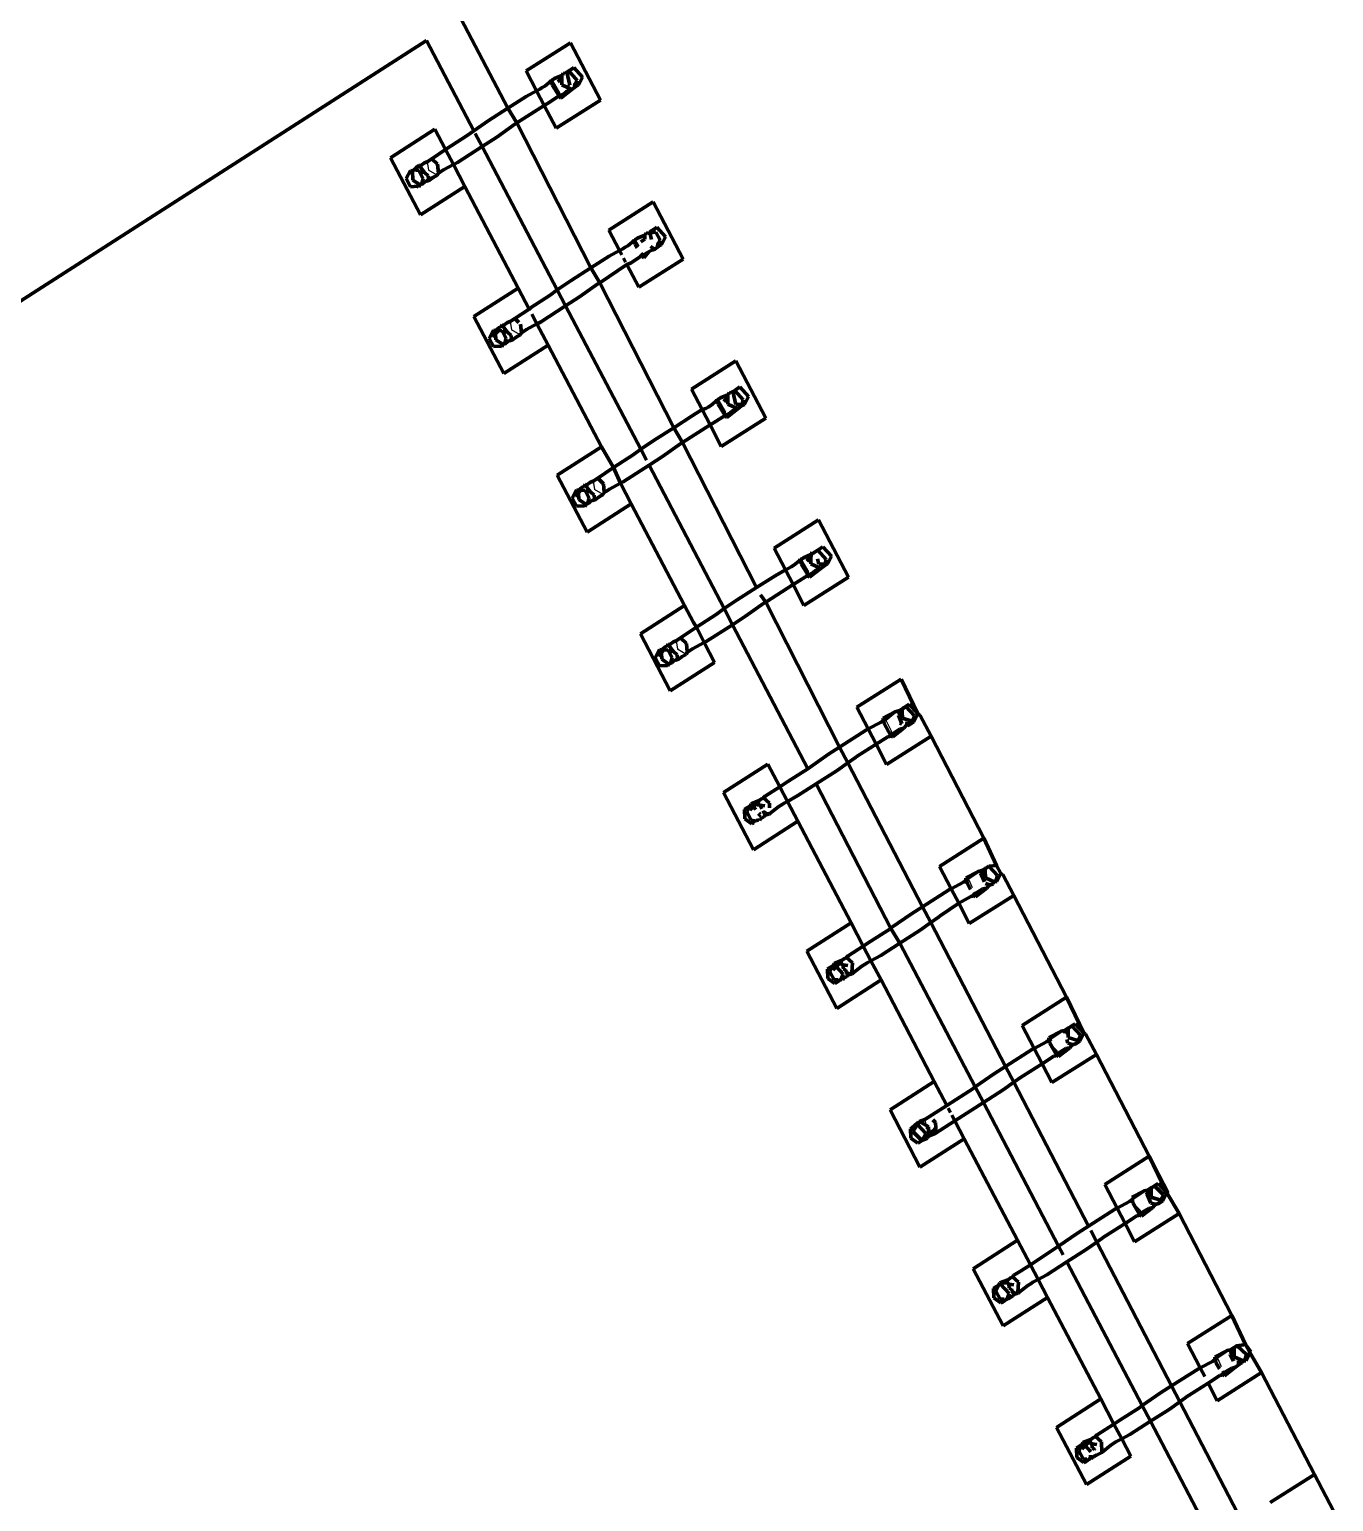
# Model space of a CAD drawing. Header units: millimetres. Extents: x 4307 to 31003, y 2809 to 20009.
# Drawn here: x 15161.86 to 15199.33, y 12567.82 to 12610.12 of the extents above; entities that cross this region are included whole.
import ezdxf

# ---------------------------------------------------------------- set-up
doc = ezdxf.new("R2010")
doc.units = ezdxf.units.MM
doc.layers.add('ProfileEdges', color=7, linetype='Continuous')

msp = doc.modelspace()

# ---------------------------------------------------------------- linework, layer by layer
for p, q in [((15176.885, 12608.662), (15177.092, 12608.302)), ((15177.092, 12608.302), (15177.088, 12608.211)), ((15173.29, 12606.318), (15173.327, 12606.076)), ((15173.58, 12605.932), (15173.327, 12606.076)), ((15179.269, 12604.073), (15179.37, 12603.898)), ((15179.472, 12603.622), (15179.476, 12603.713)), ((15175.674, 12601.729), (15175.712, 12601.487)), ((15175.964, 12601.342), (15175.712, 12601.487)), ((15181.654, 12599.484), (15181.86, 12599.124)), ((15181.857, 12599.032), (15181.86, 12599.124)), ((15178.058, 12597.139), (15178.096, 12596.898)), ((15178.348, 12596.753), (15178.096, 12596.898)), ((15184.038, 12594.894), (15184.244, 12594.535)), ((15184.241, 12594.443), (15184.244, 12594.535)), ((15180.442, 12592.55), (15180.48, 12592.309)), ((15180.732, 12592.164), (15180.48, 12592.309)), ((15186.422, 12590.305), (15186.383, 12590.33)), ((15186.422, 12590.305), (15186.459, 12590.296)), ((15186.459, 12590.296), (15186.629, 12589.946)), ((15186.608, 12589.844), (15186.647, 12589.869)), ((15186.647, 12589.869), (15186.629, 12589.946)), ((15182.827, 12587.961), (15182.831, 12587.935)), ((15182.831, 12587.935), (15182.835, 12587.865)), ((15182.853, 12587.83), (15182.864, 12587.719)), ((15183.117, 12587.575), (15182.979, 12587.654)), ((15188.767, 12585.741), (15188.806, 12585.716)), ((15188.806, 12585.716), (15188.843, 12585.706)), ((15188.843, 12585.706), (15188.953, 12585.462)), ((15188.97, 12585.294), (15189.019, 12585.331)), ((15185.211, 12583.372), (15185.215, 12583.346)), ((15185.215, 12583.346), (15185.219, 12583.276)), ((15185.474, 12583.001), (15185.343, 12583.038)), ((15185.501, 12582.986), (15185.474, 12583.001)), ((15191.152, 12581.151), (15191.191, 12581.127)), ((15191.186, 12580.995), (15191.397, 12580.767)), ((15191.376, 12580.666), (15191.415, 12580.691)), ((15191.415, 12580.691), (15191.397, 12580.767)), ((15187.588, 12578.795), (15187.617, 12578.632)), ((15187.617, 12578.632), (15187.633, 12578.541)), ((15187.694, 12578.506), (15187.633, 12578.541)), ((15187.823, 12578.466), (15187.694, 12578.506)), ((15187.885, 12578.396), (15187.823, 12578.466)), ((15193.571, 12576.405), (15193.782, 12576.178)), ((15193.761, 12576.077), (15193.8, 12576.101)), ((15193.8, 12576.101), (15193.782, 12576.178)), ((15189.98, 12574.193), (15189.988, 12574.097)), ((15190.242, 12573.823), (15190.111, 12573.86)), ((15190.27, 12573.807), (15190.242, 12573.823)), ((15195.959, 12571.948), (15195.92, 12571.973)), ((15195.959, 12571.948), (15195.996, 12571.939)), ((15195.996, 12571.939), (15196.105, 12571.694)), ((15196.172, 12571.564), (15196.123, 12571.526)), ((15192.364, 12569.604), (15192.368, 12569.579)), ((15192.368, 12569.579), (15192.372, 12569.508)), ((15192.516, 12569.297), (15192.473, 12569.314))]:
    msp.add_line(p, q)
at = {"layer": 'ProfileEdges', "lineweight": 211}
for p, q in [((15174.263, 12610.44), (15175.605, 12607.856)), ((15173.268, 12609.804), (15107.874, 12567.849)), ((15174.631, 12607.206), (15173.268, 12609.804)), ((15176.139, 12608.928), (15177.414, 12609.738)), ((15177.414, 12609.738), (15178.268, 12608.094)), ((15176.434, 12608.36), (15176.139, 12608.928)), ((15177.301, 12608.894), (15177.249, 12608.854)), ((15177.362, 12608.928), (15177.301, 12608.894)), ((15177.301, 12608.894), (15177.394, 12608.521)), ((15177.362, 12608.928), (15177.457, 12608.993)), ((15177.604, 12608.654), (15177.362, 12608.928)), ((15177.457, 12608.993), (15177.509, 12609.026)), ((15177.509, 12609.026), (15177.754, 12608.752)), ((15176.676, 12608.496), (15176.595, 12608.45)), ((15176.676, 12608.496), (15176.856, 12608.642)), ((15176.885, 12608.662), (15176.846, 12608.687)), ((15176.856, 12608.642), (15176.846, 12608.687)), ((15176.856, 12608.642), (15176.885, 12608.662)), ((15176.881, 12608.53), (15176.856, 12608.642)), ((15176.881, 12608.53), (15177.088, 12608.211)), ((15176.885, 12608.662), (15176.947, 12608.71)), ((15177.157, 12608.799), (15176.947, 12608.71)), ((15177.047, 12608.612), (15177.159, 12608.724)), ((15177.157, 12608.799), (15177.199, 12608.868)), ((15177.185, 12608.812), (15177.157, 12608.799)), ((15177.157, 12608.799), (15177.159, 12608.724)), ((15177.159, 12608.724), (15177.162, 12608.529)), ((15177.162, 12608.529), (15177.446, 12608.395)), ((15177.199, 12608.868), (15177.185, 12608.812)), ((15177.249, 12608.854), (15177.199, 12608.868)), ((15177.332, 12608.543), (15177.394, 12608.521)), ((15177.544, 12608.532), (15177.484, 12608.541)), ((15177.49, 12608.423), (15177.561, 12608.479)), ((15177.544, 12608.532), (15177.604, 12608.654)), ((15177.636, 12608.519), (15177.544, 12608.532)), ((15177.561, 12608.479), (15177.544, 12608.532)), ((15177.561, 12608.479), (15177.636, 12608.519)), ((15177.636, 12608.519), (15177.754, 12608.752)), ((15176.133, 12608.192), (15175.605, 12607.856)), ((15176.133, 12608.192), (15176.434, 12608.36)), ((15176.434, 12608.36), (15176.532, 12608.404)), ((15176.654, 12607.936), (15176.434, 12608.36)), ((15176.595, 12608.45), (15176.532, 12608.404)), ((15177.088, 12608.211), (15176.746, 12607.994)), ((15176.993, 12607.284), (15178.268, 12608.094)), ((15177.088, 12608.211), (15177.194, 12608.257)), ((15177.088, 12608.211), (15177.09, 12608.168)), ((15177.129, 12608.145), (15177.09, 12608.168)), ((15177.446, 12608.395), (15177.129, 12608.145)), ((15177.282, 12608.33), (15177.194, 12608.257)), ((15177.282, 12608.33), (15177.446, 12608.395)), ((15177.446, 12608.395), (15177.49, 12608.423)), ((15175.605, 12607.856), (15175.041, 12607.497)), ((15175.605, 12607.856), (15175.864, 12607.434)), ((15175.864, 12607.434), (15176.654, 12607.936)), ((15176.654, 12607.936), (15176.746, 12607.994)), ((15176.993, 12607.284), (15176.654, 12607.936)), ((15173.514, 12607.252), (15172.242, 12606.436)), ((15173.514, 12607.252), (15173.819, 12606.669)), ((15174.445, 12607.074), (15174.631, 12607.206)), ((15174.631, 12607.206), (15175.041, 12607.497)), ((15175.813, 12607.401), (15175.288, 12607.024)), ((15175.813, 12607.401), (15175.864, 12607.434)), ((15175.864, 12607.434), (15177.99, 12603.267)), ((15173.982, 12606.778), (15173.819, 12606.669)), ((15174.445, 12607.074), (15173.982, 12606.778)), ((15174.867, 12606.755), (15174.669, 12607.132)), ((15174.867, 12606.755), (15175.288, 12607.024)), ((15173.102, 12604.795), (15172.242, 12606.436)), ((15173.422, 12606.402), (15173.29, 12606.318)), ((15173.819, 12606.669), (15173.422, 12606.402)), ((15173.591, 12606.246), (15173.422, 12606.402)), ((15173.819, 12606.669), (15174.045, 12606.239)), ((15174.159, 12606.303), (15174.867, 12606.755)), ((15177.026, 12602.637), (15174.867, 12606.755)), ((15172.692, 12605.834), (15172.81, 12606.067)), ((15172.81, 12606.067), (15172.873, 12606.062)), ((15172.912, 12606.092), (15172.873, 12606.062)), ((15172.873, 12606.062), (15172.878, 12605.793)), ((15172.912, 12606.092), (15172.974, 12606.148)), ((15172.912, 12606.092), (15173.052, 12606.065)), ((15172.974, 12606.148), (15173, 12606.17)), ((15173.06, 12606.222), (15173, 12606.17)), ((15173, 12606.17), (15173.076, 12606.193)), ((15173.069, 12606.031), (15173.052, 12606.065)), ((15173.06, 12606.222), (15173.113, 12606.216)), ((15173.213, 12606.011), (15173.069, 12606.031)), ((15173.175, 12605.827), (15173.069, 12606.031)), ((15173.076, 12606.193), (15173.213, 12606.011)), ((15173.113, 12606.216), (15173.216, 12606.288)), ((15173.213, 12606.011), (15173.32, 12605.917)), ((15173.216, 12606.288), (15173.29, 12606.318)), ((15173.327, 12605.806), (15173.32, 12605.917)), ((15173.58, 12605.932), (15173.461, 12605.867)), ((15173.58, 12605.932), (15173.613, 12605.996)), ((15173.613, 12605.996), (15173.591, 12606.246)), ((15173.705, 12606.048), (15173.613, 12605.996)), ((15173.705, 12606.048), (15173.762, 12606.09)), ((15174.045, 12606.239), (15173.762, 12606.09)), ((15174.159, 12606.303), (15174.045, 12606.239)), ((15174.045, 12606.239), (15174.374, 12605.611)), ((15172.692, 12605.834), (15172.815, 12605.598)), ((15173.018, 12605.614), (15172.815, 12605.598)), ((15172.878, 12605.793), (15173.086, 12605.653)), ((15173.086, 12605.653), (15173.018, 12605.614)), ((15173.056, 12605.594), (15173.018, 12605.614)), ((15173.086, 12605.653), (15173.056, 12605.594)), ((15173.129, 12605.676), (15173.086, 12605.653)), ((15174.374, 12605.611), (15173.102, 12604.795)), ((15173.175, 12605.827), (15173.129, 12605.676)), ((15173.129, 12605.676), (15173.16, 12605.687)), ((15173.201, 12605.724), (15173.16, 12605.687)), ((15173.201, 12605.724), (15173.271, 12605.763)), ((15173.271, 12605.763), (15173.327, 12605.806)), ((15173.357, 12605.789), (15173.271, 12605.763)), ((15173.327, 12605.806), (15173.461, 12605.867)), ((15173.461, 12605.867), (15173.357, 12605.789)), ((15175.905, 12602.691), (15174.374, 12605.611)), ((15178.514, 12604.357), (15179.789, 12605.167)), ((15179.789, 12605.167), (15180.643, 12603.523)), ((15178.818, 12603.771), (15178.514, 12604.357)), ((15179.542, 12604.21), (15179.584, 12604.279)), ((15179.57, 12604.223), (15179.584, 12604.279)), ((15179.633, 12604.265), (15179.584, 12604.279)), ((15179.693, 12604.274), (15179.633, 12604.265)), ((15179.842, 12604.404), (15179.685, 12604.305)), ((15179.693, 12604.274), (15179.685, 12604.305)), ((15179.693, 12604.274), (15179.842, 12604.404)), ((15179.865, 12604.3), (15179.693, 12604.274)), ((15179.74, 12604.085), (15179.693, 12604.274)), ((15179.842, 12604.404), (15179.894, 12604.437)), ((15179.988, 12604.064), (15179.865, 12604.3)), ((15179.894, 12604.437), (15180.138, 12604.163)), ((15178.818, 12603.771), (15178.916, 12603.815)), ((15178.979, 12603.861), (15178.916, 12603.815)), ((15179.06, 12603.906), (15178.979, 12603.861)), ((15179.24, 12604.053), (15179.06, 12603.906)), ((15179.23, 12604.097), (15179.269, 12604.073)), ((15179.24, 12604.053), (15179.23, 12604.097)), ((15179.265, 12603.941), (15179.24, 12604.053)), ((15179.265, 12603.941), (15179.321, 12603.843)), ((15179.332, 12604.12), (15179.269, 12604.073)), ((15179.542, 12604.21), (15179.332, 12604.12)), ((15179.544, 12604.096), (15179.431, 12604.022)), ((15179.544, 12604.096), (15179.542, 12604.21)), ((15179.707, 12603.888), (15179.831, 12603.806)), ((15179.831, 12603.806), (15179.745, 12603.782)), ((15179.846, 12603.856), (15179.831, 12603.806)), ((15179.831, 12603.806), (15179.874, 12603.834)), ((15179.869, 12603.952), (15179.928, 12603.943)), ((15179.945, 12603.89), (15179.874, 12603.834)), ((15179.988, 12604.064), (15179.928, 12603.943)), ((15179.928, 12603.943), (15180.02, 12603.93)), ((15179.928, 12603.943), (15179.945, 12603.89)), ((15179.945, 12603.89), (15180.02, 12603.93)), ((15180.138, 12604.163), (15180.02, 12603.93)), ((15178.517, 12603.603), (15177.99, 12603.267)), ((15178.517, 12603.603), (15178.818, 12603.771)), ((15178.884, 12603.644), (15178.818, 12603.771)), ((15178.991, 12603.438), (15178.931, 12603.553)), ((15179.13, 12603.405), (15179.026, 12603.37)), ((15179.472, 12603.622), (15179.13, 12603.405)), ((15179.368, 12602.712), (15180.643, 12603.523)), ((15179.42, 12603.672), (15179.472, 12603.622)), ((15179.472, 12603.622), (15179.667, 12603.741)), ((15179.472, 12603.622), (15179.474, 12603.579)), ((15179.474, 12603.579), (15179.513, 12603.556)), ((15179.667, 12603.741), (15179.513, 12603.556)), ((15179.745, 12603.782), (15179.667, 12603.741)), ((15177.99, 12603.267), (15177.426, 12602.908)), ((15177.99, 12603.267), (15178.248, 12602.845)), ((15179.026, 12603.37), (15178.248, 12602.845)), ((15179.368, 12602.712), (15179.026, 12603.37)), ((15175.905, 12602.691), (15174.633, 12601.875)), ((15175.905, 12602.691), (15176.226, 12602.079)), ((15177.026, 12602.637), (15176.829, 12602.485)), ((15177.426, 12602.908), (15177.026, 12602.637)), ((15177.267, 12602.177), (15177.026, 12602.637)), ((15177.672, 12602.435), (15178.197, 12602.811)), ((15178.248, 12602.845), (15178.197, 12602.811)), ((15178.248, 12602.845), (15180.374, 12598.678)), ((15176.259, 12602.121), (15176.226, 12602.079)), ((15176.829, 12602.485), (15176.259, 12602.121)), ((15177.267, 12602.177), (15176.543, 12601.714)), ((15177.672, 12602.435), (15177.267, 12602.177)), ((15179.427, 12598.059), (15177.267, 12602.177)), ((15175.493, 12600.234), (15174.633, 12601.875)), ((15175.497, 12601.627), (15175.601, 12601.699)), ((15175.674, 12601.729), (15175.601, 12601.699)), ((15175.674, 12601.729), (15175.806, 12601.813)), ((15176.226, 12602.079), (15175.806, 12601.813)), ((15175.926, 12601.702), (15175.806, 12601.813)), ((15176.3, 12601.938), (15176.446, 12601.659)), ((15176.446, 12601.659), (15176.543, 12601.714)), ((15175.076, 12601.245), (15175.194, 12601.478)), ((15175.259, 12601.389), (15175.161, 12601.301)), ((15175.194, 12601.478), (15175.257, 12601.472)), ((15175.297, 12601.502), (15175.257, 12601.472)), ((15175.257, 12601.472), (15175.309, 12601.462)), ((15175.257, 12601.472), (15175.259, 12601.389)), ((15175.335, 12601.458), (15175.259, 12601.389)), ((15175.259, 12601.389), (15175.263, 12601.203)), ((15175.297, 12601.502), (15175.358, 12601.559)), ((15175.309, 12601.462), (15175.297, 12601.502)), ((15175.309, 12601.462), (15175.335, 12601.458)), ((15175.335, 12601.458), (15175.358, 12601.559)), ((15175.335, 12601.458), (15175.436, 12601.475)), ((15175.358, 12601.559), (15175.421, 12601.584)), ((15175.421, 12601.584), (15175.444, 12601.633)), ((15175.46, 12601.603), (15175.421, 12601.584)), ((15175.454, 12601.442), (15175.436, 12601.475)), ((15175.444, 12601.633), (15175.497, 12601.627)), ((15175.597, 12601.421), (15175.454, 12601.442)), ((15175.56, 12601.238), (15175.454, 12601.442)), ((15175.597, 12601.421), (15175.46, 12601.603)), ((15175.704, 12601.328), (15175.597, 12601.421)), ((15175.711, 12601.217), (15175.704, 12601.328)), ((15175.845, 12601.277), (15175.741, 12601.2)), ((15175.964, 12601.342), (15175.845, 12601.277)), ((15175.964, 12601.342), (15175.997, 12601.407)), ((15175.997, 12601.407), (15175.975, 12601.656)), ((15176.09, 12601.459), (15175.997, 12601.407)), ((15176.146, 12601.501), (15176.09, 12601.459)), ((15176.146, 12601.501), (15176.446, 12601.659)), ((15176.446, 12601.659), (15176.765, 12601.05)), ((15175.076, 12601.245), (15175.199, 12601.009)), ((15175.402, 12601.025), (15175.199, 12601.009)), ((15175.263, 12601.203), (15175.47, 12601.064)), ((15175.47, 12601.064), (15175.402, 12601.025)), ((15175.44, 12601.005), (15175.402, 12601.025)), ((15175.47, 12601.064), (15175.44, 12601.005)), ((15175.513, 12601.087), (15175.47, 12601.064)), ((15176.765, 12601.05), (15175.493, 12600.234)), ((15175.56, 12601.238), (15175.513, 12601.087)), ((15175.513, 12601.087), (15175.543, 12601.097)), ((15175.585, 12601.135), (15175.543, 12601.097)), ((15175.585, 12601.135), (15175.655, 12601.173)), ((15175.603, 12601.152), (15175.585, 12601.135)), ((15175.655, 12601.173), (15175.711, 12601.217)), ((15175.655, 12601.173), (15175.741, 12601.2)), ((15178.297, 12598.13), (15176.765, 12601.05)), ((15182.164, 12600.596), (15180.889, 12599.785)), ((15182.164, 12600.596), (15183.018, 12598.951)), ((15181.191, 12599.204), (15180.889, 12599.785)), ((15181.716, 12599.531), (15181.926, 12599.621)), ((15181.926, 12599.621), (15181.968, 12599.69)), ((15181.926, 12599.621), (15181.927, 12599.546)), ((15181.968, 12599.69), (15181.954, 12599.633)), ((15182.018, 12599.676), (15181.968, 12599.69)), ((15182.07, 12599.715), (15182.018, 12599.676)), ((15182.031, 12599.648), (15182.07, 12599.715)), ((15182.13, 12599.75), (15182.07, 12599.715)), ((15182.07, 12599.715), (15182.162, 12599.343)), ((15182.278, 12599.848), (15182.13, 12599.75)), ((15182.372, 12599.475), (15182.13, 12599.75)), ((15182.522, 12599.574), (15182.278, 12599.848)), ((15182.404, 12599.341), (15182.522, 12599.574)), ((15180.901, 12599.014), (15181.191, 12599.204)), ((15181.191, 12599.204), (15181.301, 12599.226)), ((15181.423, 12598.757), (15181.191, 12599.204)), ((15181.364, 12599.272), (15181.301, 12599.226)), ((15181.444, 12599.317), (15181.364, 12599.272)), ((15181.444, 12599.317), (15181.624, 12599.464)), ((15181.654, 12599.484), (15181.614, 12599.508)), ((15181.624, 12599.464), (15181.614, 12599.508)), ((15181.624, 12599.464), (15181.654, 12599.484)), ((15181.649, 12599.351), (15181.624, 12599.464)), ((15181.857, 12599.032), (15181.649, 12599.351)), ((15181.654, 12599.484), (15181.716, 12599.531)), ((15181.815, 12599.433), (15181.927, 12599.546)), ((15181.897, 12598.967), (15182.215, 12599.217)), ((15181.927, 12599.546), (15181.931, 12599.35)), ((15182.215, 12599.217), (15181.931, 12599.35)), ((15182.051, 12599.151), (15181.963, 12599.078)), ((15182.051, 12599.151), (15182.215, 12599.217)), ((15182.306, 12599.342), (15182.162, 12599.343)), ((15182.215, 12599.217), (15182.258, 12599.244)), ((15182.258, 12599.244), (15182.335, 12599.312)), ((15182.335, 12599.312), (15182.306, 12599.342)), ((15182.335, 12599.312), (15182.372, 12599.475)), ((15182.335, 12599.312), (15182.404, 12599.341)), ((15180.901, 12599.014), (15180.374, 12598.678)), ((15180.632, 12598.256), (15181.423, 12598.757)), ((15181.423, 12598.757), (15181.514, 12598.816)), ((15181.743, 12598.141), (15181.423, 12598.757)), ((15181.857, 12599.032), (15181.514, 12598.816)), ((15183.018, 12598.951), (15181.743, 12598.141)), ((15181.857, 12599.032), (15181.963, 12599.078)), ((15181.858, 12598.99), (15181.857, 12599.032)), ((15181.858, 12598.99), (15181.897, 12598.967)), ((15179.81, 12598.319), (15179.427, 12598.059)), ((15180.374, 12598.678), (15179.81, 12598.319)), ((15180.374, 12598.678), (15180.632, 12598.256)), ((15177.025, 12597.314), (15178.297, 12598.13)), ((15178.297, 12598.13), (15178.643, 12597.532)), ((15179.213, 12597.896), (15178.643, 12597.532)), ((15179.427, 12598.059), (15179.213, 12597.896)), ((15179.593, 12597.741), (15179.427, 12598.059)), ((15180.056, 12597.846), (15180.582, 12598.222)), ((15180.582, 12598.222), (15180.632, 12598.256)), ((15180.632, 12598.256), (15182.758, 12594.089)), ((15178.619, 12597.515), (15178.19, 12597.224)), ((15178.643, 12597.532), (15178.619, 12597.515)), ((15178.643, 12597.532), (15178.847, 12597.08)), ((15178.927, 12597.124), (15179.668, 12597.598)), ((15179.668, 12597.598), (15180.056, 12597.846)), ((15181.822, 12593.477), (15179.668, 12597.598)), ((15177.885, 12595.673), (15177.025, 12597.314)), ((15177.805, 12596.994), (15177.829, 12597.043)), ((15177.829, 12597.043), (15177.881, 12597.038)), ((15177.844, 12597.014), (15177.881, 12597.038)), ((15177.881, 12597.038), (15177.985, 12597.109)), ((15178.058, 12597.139), (15177.985, 12597.109)), ((15178.19, 12597.224), (15178.058, 12597.139)), ((15178.359, 12597.067), (15178.19, 12597.224)), ((15178.381, 12596.818), (15178.359, 12597.067)), ((15178.53, 12596.912), (15178.847, 12597.08)), ((15178.847, 12597.08), (15178.927, 12597.124)), ((15179.157, 12596.489), (15178.847, 12597.08)), ((15177.46, 12596.656), (15177.578, 12596.889)), ((15177.46, 12596.656), (15177.583, 12596.42)), ((15177.643, 12596.8), (15177.545, 12596.712)), ((15177.578, 12596.889), (15177.641, 12596.883)), ((15177.681, 12596.913), (15177.641, 12596.883)), ((15177.641, 12596.883), (15177.693, 12596.873)), ((15177.641, 12596.883), (15177.643, 12596.8)), ((15177.693, 12596.873), (15177.643, 12596.8)), ((15177.643, 12596.8), (15177.647, 12596.614)), ((15177.647, 12596.614), (15177.855, 12596.475)), ((15177.681, 12596.913), (15177.742, 12596.969)), ((15177.693, 12596.873), (15177.681, 12596.913)), ((15177.693, 12596.873), (15177.82, 12596.886)), ((15177.742, 12596.969), (15177.805, 12596.994)), ((15177.844, 12597.014), (15177.805, 12596.994)), ((15177.838, 12596.852), (15177.82, 12596.886)), ((15177.981, 12596.832), (15177.838, 12596.852)), ((15177.944, 12596.649), (15177.838, 12596.852)), ((15177.844, 12597.014), (15177.981, 12596.832)), ((15177.944, 12596.649), (15177.898, 12596.498)), ((15177.981, 12596.832), (15178.088, 12596.738)), ((15178.039, 12596.584), (15178.095, 12596.628)), ((15178.039, 12596.584), (15178.125, 12596.611)), ((15178.095, 12596.628), (15178.088, 12596.738)), ((15178.229, 12596.688), (15178.125, 12596.611)), ((15178.348, 12596.753), (15178.229, 12596.688)), ((15178.348, 12596.753), (15178.381, 12596.818)), ((15178.474, 12596.87), (15178.381, 12596.818)), ((15178.53, 12596.912), (15178.474, 12596.87)), ((15177.787, 12596.436), (15177.583, 12596.42)), ((15177.855, 12596.475), (15177.787, 12596.436)), ((15177.825, 12596.416), (15177.787, 12596.436)), ((15177.855, 12596.475), (15177.825, 12596.416)), ((15177.898, 12596.498), (15177.855, 12596.475)), ((15177.885, 12595.673), (15179.157, 12596.489)), ((15177.898, 12596.498), (15177.928, 12596.509)), ((15177.969, 12596.546), (15177.928, 12596.509)), ((15177.969, 12596.546), (15178.039, 12596.584)), ((15179.157, 12596.489), (15180.688, 12593.569)), ((15183.264, 12595.214), (15184.539, 12596.025)), ((15184.539, 12596.025), (15185.393, 12594.38)), ((15183.587, 12594.593), (15183.264, 12595.214)), ((15183.999, 12594.919), (15184.038, 12594.894)), ((15184.008, 12594.875), (15183.999, 12594.919)), ((15184.1, 12594.942), (15184.038, 12594.894)), ((15184.31, 12595.032), (15184.1, 12594.942)), ((15184.2, 12594.844), (15184.312, 12594.957)), ((15184.352, 12595.1), (15184.31, 12595.032)), ((15184.31, 12595.032), (15184.312, 12594.957)), ((15184.312, 12594.957), (15184.338, 12595.044)), ((15184.312, 12594.957), (15184.315, 12594.761)), ((15184.338, 12595.044), (15184.352, 12595.1)), ((15184.386, 12595.076), (15184.338, 12595.044)), ((15184.386, 12595.076), (15184.352, 12595.1)), ((15184.515, 12595.161), (15184.386, 12595.076)), ((15184.662, 12595.258), (15184.515, 12595.161)), ((15184.757, 12594.886), (15184.515, 12595.161)), ((15184.906, 12594.985), (15184.662, 12595.258)), ((15184.789, 12594.751), (15184.906, 12594.985)), ((15183.286, 12594.425), (15183.587, 12594.593)), ((15183.587, 12594.593), (15183.685, 12594.637)), ((15183.807, 12594.168), (15183.587, 12594.593)), ((15183.748, 12594.683), (15183.685, 12594.637)), ((15183.829, 12594.728), (15183.748, 12594.683)), ((15183.829, 12594.728), (15184.008, 12594.875)), ((15184.038, 12594.894), (15184.033, 12594.762)), ((15184.241, 12594.443), (15184.033, 12594.762)), ((15184.281, 12594.378), (15184.599, 12594.628)), ((15184.315, 12594.761), (15184.599, 12594.628)), ((15184.435, 12594.562), (15184.347, 12594.489)), ((15184.435, 12594.562), (15184.599, 12594.628)), ((15184.508, 12594.906), (15184.546, 12594.754)), ((15184.691, 12594.752), (15184.546, 12594.754)), ((15184.599, 12594.628), (15184.643, 12594.655)), ((15184.643, 12594.655), (15184.719, 12594.722)), ((15184.719, 12594.722), (15184.691, 12594.752)), ((15184.719, 12594.722), (15184.757, 12594.886)), ((15184.719, 12594.722), (15184.789, 12594.751)), ((15182.758, 12594.089), (15182.194, 12593.729)), ((15183.286, 12594.425), (15182.758, 12594.089)), ((15183.017, 12593.667), (15183.807, 12594.168)), ((15183.807, 12594.168), (15183.899, 12594.226)), ((15184.118, 12593.57), (15183.807, 12594.168)), ((15184.241, 12594.443), (15183.899, 12594.226)), ((15185.393, 12594.38), (15184.118, 12593.57)), ((15184.241, 12594.443), (15184.347, 12594.489)), ((15184.242, 12594.401), (15184.241, 12594.443)), ((15184.281, 12594.378), (15184.242, 12594.401)), ((15182.194, 12593.729), (15181.822, 12593.477)), ((15182.87, 12593.874), (15183.017, 12593.667)), ((15182.966, 12593.633), (15183.017, 12593.667)), ((15183.017, 12593.667), (15185.142, 12589.5)), ((15179.416, 12592.753), (15180.688, 12593.569)), ((15180.688, 12593.569), (15180.943, 12593.082)), ((15181.598, 12593.307), (15181.028, 12592.942)), ((15181.822, 12593.477), (15181.598, 12593.307)), ((15182.063, 12593.015), (15181.822, 12593.477)), ((15182.063, 12593.015), (15182.441, 12593.257)), ((15182.441, 12593.257), (15182.966, 12593.633)), ((15181.028, 12592.942), (15180.574, 12592.634)), ((15181.028, 12592.942), (15180.943, 12593.082)), ((15181.028, 12592.942), (15181.248, 12592.5)), ((15181.311, 12592.535), (15182.063, 12593.015)), ((15184.228, 12588.874), (15182.063, 12593.015)), ((15180.276, 12591.112), (15179.416, 12592.753)), ((15180.065, 12592.324), (15180.126, 12592.38)), ((15180.126, 12592.38), (15180.19, 12592.405)), ((15180.19, 12592.405), (15180.213, 12592.454)), ((15180.229, 12592.425), (15180.19, 12592.405)), ((15180.266, 12592.449), (15180.213, 12592.454)), ((15180.229, 12592.425), (15180.266, 12592.449)), ((15180.366, 12592.243), (15180.229, 12592.425)), ((15180.266, 12592.449), (15180.369, 12592.52)), ((15180.442, 12592.55), (15180.369, 12592.52)), ((15180.574, 12592.634), (15180.442, 12592.55)), ((15180.744, 12592.478), (15180.574, 12592.634)), ((15180.766, 12592.229), (15180.744, 12592.478)), ((15180.915, 12592.323), (15181.248, 12592.5)), ((15181.248, 12592.5), (15181.311, 12592.535)), ((15181.248, 12592.5), (15181.548, 12591.928)), ((15179.845, 12592.066), (15179.962, 12592.3)), ((15179.845, 12592.066), (15179.968, 12591.83)), ((15180.027, 12592.211), (15179.93, 12592.123)), ((15179.962, 12592.3), (15180.026, 12592.294)), ((15180.065, 12592.324), (15180.026, 12592.294)), ((15180.026, 12592.294), (15180.078, 12592.283)), ((15180.026, 12592.294), (15180.027, 12592.211)), ((15180.078, 12592.283), (15180.027, 12592.211)), ((15180.027, 12592.211), (15180.031, 12592.025)), ((15180.031, 12592.025), (15180.239, 12591.886)), ((15180.078, 12592.283), (15180.065, 12592.324)), ((15180.078, 12592.283), (15180.205, 12592.297)), ((15180.222, 12592.263), (15180.205, 12592.297)), ((15180.366, 12592.243), (15180.222, 12592.263)), ((15180.328, 12592.06), (15180.222, 12592.263)), ((15180.328, 12592.06), (15180.282, 12591.909)), ((15180.353, 12591.956), (15180.311, 12591.919)), ((15180.353, 12591.956), (15180.424, 12591.995)), ((15180.372, 12591.974), (15180.353, 12591.956)), ((15180.473, 12592.149), (15180.366, 12592.243)), ((15180.48, 12592.039), (15180.424, 12591.995)), ((15180.424, 12591.995), (15180.509, 12592.021)), ((15180.473, 12592.149), (15180.48, 12592.039)), ((15180.614, 12592.099), (15180.509, 12592.021)), ((15180.732, 12592.164), (15180.614, 12592.099)), ((15180.732, 12592.164), (15180.766, 12592.229)), ((15180.858, 12592.281), (15180.766, 12592.229)), ((15180.915, 12592.323), (15180.858, 12592.281)), ((15180.171, 12591.847), (15179.968, 12591.83)), ((15180.239, 12591.886), (15180.171, 12591.847)), ((15180.209, 12591.827), (15180.171, 12591.847)), ((15180.239, 12591.886), (15180.209, 12591.827)), ((15180.239, 12591.886), (15180.282, 12591.909)), ((15180.276, 12591.112), (15181.548, 12591.928)), ((15180.311, 12591.919), (15180.282, 12591.909)), ((15185.639, 12590.643), (15186.914, 12591.453)), ((15186.914, 12591.453), (15187.386, 12590.454)), ((15187.144, 12590.729), (15187.046, 12590.669)), ((15187.386, 12590.454), (15187.144, 12590.729)), ((15185.963, 12590.019), (15185.639, 12590.643)), ((15186.398, 12590.262), (15186.315, 12590.204)), ((15186.73, 12590.51), (15186.383, 12590.33)), ((15186.383, 12590.33), (15186.398, 12590.262)), ((15186.459, 12590.296), (15186.398, 12590.262)), ((15186.398, 12590.262), (15186.418, 12590.173)), ((15186.459, 12590.296), (15186.73, 12590.51)), ((15186.838, 12590.537), (15186.73, 12590.51)), ((15186.83, 12590.412), (15186.861, 12590.444)), ((15186.931, 12590.164), (15186.83, 12590.412)), ((15186.838, 12590.537), (15186.94, 12590.599)), ((15186.861, 12590.444), (15186.838, 12590.537)), ((15186.861, 12590.444), (15186.942, 12590.524)), ((15186.94, 12590.599), (15186.995, 12590.637)), ((15186.94, 12590.599), (15186.942, 12590.524)), ((15186.942, 12590.524), (15186.945, 12590.329)), ((15187.213, 12590.242), (15186.945, 12590.329)), ((15186.995, 12590.637), (15186.968, 12590.612)), ((15186.995, 12590.637), (15187.046, 12590.669)), ((15187.291, 12590.395), (15187.046, 12590.669)), ((15187.291, 12590.395), (15187.213, 12590.242)), ((15187.273, 12590.223), (15187.386, 12590.454)), ((15187.459, 12590.404), (15187.386, 12590.454)), ((15187.459, 12590.404), (15187.768, 12589.809)), ((15185.915, 12589.992), (15185.142, 12589.5)), ((15185.915, 12589.992), (15185.963, 12590.019)), ((15185.963, 12590.019), (15186.315, 12590.204)), ((15186.191, 12589.579), (15185.963, 12590.019)), ((15186.418, 12590.173), (15186.608, 12589.844)), ((15186.608, 12589.844), (15186.627, 12589.811)), ((15186.647, 12589.869), (15186.627, 12589.811)), ((15186.871, 12590.011), (15186.647, 12589.869)), ((15186.983, 12590.039), (15186.666, 12589.789)), ((15186.931, 12590.164), (15186.869, 12590.186)), ((15186.871, 12590.011), (15186.983, 12590.039)), ((15187.065, 12590.13), (15186.983, 12590.039)), ((15187.022, 12590.184), (15187.173, 12590.162)), ((15187.065, 12590.13), (15187.173, 12590.162)), ((15187.093, 12590.112), (15187.173, 12590.162)), ((15187.213, 12590.242), (15187.173, 12590.162)), ((15187.173, 12590.162), (15187.273, 12590.223)), ((15187.273, 12590.223), (15187.213, 12590.242)), ((15185.142, 12589.5), (15184.824, 12589.297)), ((15185.142, 12589.5), (15185.379, 12589.044)), ((15185.647, 12589.234), (15186.191, 12589.579)), ((15186.191, 12589.579), (15186.529, 12589.794)), ((15186.493, 12588.998), (15186.191, 12589.579)), ((15187.768, 12589.809), (15186.493, 12588.998)), ((15186.627, 12589.811), (15186.529, 12589.794)), ((15186.627, 12589.811), (15186.666, 12589.789)), ((15187.768, 12589.809), (15189.289, 12586.882)), ((15181.807, 12588.192), (15183.079, 12589.008)), ((15183.079, 12589.008), (15183.422, 12588.353)), ((15184.824, 12589.297), (15184.228, 12588.874)), ((15185.071, 12588.824), (15185.379, 12589.044)), ((15185.379, 12589.044), (15185.596, 12589.201)), ((15185.379, 12589.044), (15187.527, 12584.911)), ((15185.596, 12589.201), (15185.647, 12589.234)), ((15184.228, 12588.874), (15183.658, 12588.51)), ((15184.47, 12588.44), (15185.071, 12588.824)), ((15182.667, 12586.551), (15181.807, 12588.192)), ((15183.422, 12588.353), (15182.999, 12588.088)), ((15183.658, 12588.51), (15183.422, 12588.353)), ((15183.422, 12588.353), (15183.642, 12587.935)), ((15183.941, 12588.103), (15184.47, 12588.44)), ((15186.612, 12584.285), (15184.47, 12588.44)), ((15182.45, 12587.735), (15182.41, 12587.705)), ((15182.45, 12587.735), (15182.565, 12587.805)), ((15182.474, 12587.634), (15182.565, 12587.805)), ((15182.656, 12587.788), (15182.56, 12587.69)), ((15182.565, 12587.805), (15182.597, 12587.865)), ((15182.565, 12587.805), (15182.613, 12587.836)), ((15182.597, 12587.865), (15182.827, 12587.961)), ((15182.597, 12587.865), (15182.716, 12587.849)), ((15182.656, 12587.788), (15182.613, 12587.836)), ((15182.716, 12587.849), (15182.656, 12587.788)), ((15182.73, 12587.703), (15182.656, 12587.788)), ((15182.716, 12587.849), (15182.827, 12587.961)), ((15182.716, 12587.849), (15182.853, 12587.83)), ((15182.827, 12587.961), (15182.896, 12588.016)), ((15182.853, 12587.83), (15182.835, 12587.865)), ((15182.996, 12587.811), (15182.853, 12587.83)), ((15182.909, 12587.722), (15182.853, 12587.83)), ((15182.896, 12588.016), (15182.959, 12588.045)), ((15182.959, 12588.045), (15182.999, 12588.088)), ((15183.128, 12587.889), (15182.959, 12588.045)), ((15183.123, 12587.755), (15183.128, 12587.889)), ((15183.396, 12587.796), (15183.139, 12587.589)), ((15183.488, 12587.848), (15183.396, 12587.796)), ((15183.545, 12587.89), (15183.488, 12587.848)), ((15183.545, 12587.89), (15183.642, 12587.935)), ((15183.642, 12587.935), (15183.941, 12588.103)), ((15183.642, 12587.935), (15183.939, 12587.367)), ((15182.41, 12587.705), (15182.415, 12587.436)), ((15182.415, 12587.436), (15182.623, 12587.296)), ((15182.474, 12587.634), (15182.597, 12587.398)), ((15182.694, 12587.376), (15182.597, 12587.398)), ((15182.666, 12587.32), (15182.623, 12587.296)), ((15182.666, 12587.32), (15182.694, 12587.376)), ((15182.667, 12586.551), (15183.939, 12587.367)), ((15182.738, 12587.367), (15182.694, 12587.376)), ((15182.738, 12587.367), (15182.801, 12587.414)), ((15182.839, 12587.394), (15182.801, 12587.414)), ((15182.812, 12587.51), (15182.857, 12587.56)), ((15182.857, 12587.56), (15182.823, 12587.599)), ((15182.859, 12587.434), (15182.839, 12587.394)), ((15182.859, 12587.434), (15182.959, 12587.488)), ((15182.958, 12587.627), (15182.935, 12587.671)), ((15182.958, 12587.627), (15183.002, 12587.541)), ((15183.002, 12587.541), (15182.959, 12587.488)), ((15183.002, 12587.541), (15183.105, 12587.603)), ((15183.002, 12587.541), (15183.117, 12587.575)), ((15183.139, 12587.589), (15183.117, 12587.575)), ((15185.47, 12584.447), (15183.939, 12587.367)), ((15188.014, 12586.071), (15189.289, 12586.882)), ((15189.289, 12586.882), (15189.648, 12586.1)), ((15188.347, 12585.43), (15188.014, 12586.071)), ((15189.353, 12586.023), (15189.431, 12586.08)), ((15189.648, 12586.1), (15189.431, 12586.08)), ((15189.675, 12585.806), (15189.431, 12586.08)), ((15189.771, 12585.865), (15189.648, 12586.1)), ((15188.699, 12585.615), (15188.347, 12585.43)), ((15188.699, 12585.615), (15188.782, 12585.675)), ((15188.767, 12585.741), (15189.121, 12585.922)), ((15188.782, 12585.675), (15188.767, 12585.741)), ((15188.782, 12585.675), (15188.806, 12585.716)), ((15188.843, 12585.706), (15188.782, 12585.675)), ((15188.802, 12585.584), (15188.782, 12585.675)), ((15188.806, 12585.716), (15189.121, 12585.922)), ((15189.223, 12585.948), (15189.121, 12585.922)), ((15189.183, 12585.88), (15189.223, 12585.948)), ((15189.183, 12585.88), (15189.214, 12585.823)), ((15189.242, 12585.87), (15189.214, 12585.823)), ((15189.214, 12585.823), (15189.303, 12585.624)), ((15189.325, 12586.01), (15189.223, 12585.948)), ((15189.326, 12585.955), (15189.242, 12585.87)), ((15189.353, 12586.023), (15189.325, 12586.01)), ((15189.326, 12585.955), (15189.325, 12586.01)), ((15189.329, 12585.74), (15189.326, 12585.955)), ((15189.329, 12585.74), (15189.585, 12585.628)), ((15189.585, 12585.628), (15189.528, 12585.582)), ((15189.557, 12585.573), (15189.585, 12585.628)), ((15189.629, 12585.657), (15189.585, 12585.628)), ((15189.585, 12585.628), (15189.657, 12585.634)), ((15189.629, 12585.657), (15189.675, 12585.806)), ((15189.771, 12585.865), (15189.657, 12585.634)), ((15189.834, 12585.833), (15189.771, 12585.865)), ((15189.834, 12585.833), (15190.143, 12585.238)), ((15188.3, 12585.403), (15187.527, 12584.911)), ((15188.347, 12585.43), (15188.3, 12585.403)), ((15188.566, 12585.009), (15188.347, 12585.43)), ((15188.913, 12585.205), (15188.566, 12585.009)), ((15188.802, 12585.584), (15188.906, 12585.404)), ((15190.143, 12585.238), (15188.868, 12584.427)), ((15189.011, 12585.222), (15188.913, 12585.205)), ((15188.97, 12585.294), (15189.011, 12585.222)), ((15189.031, 12585.28), (15189.011, 12585.222)), ((15189.011, 12585.222), (15189.05, 12585.199)), ((15189.255, 12585.422), (15189.031, 12585.28)), ((15189.05, 12585.199), (15189.368, 12585.449)), ((15189.255, 12585.422), (15189.368, 12585.449)), ((15189.45, 12585.541), (15189.336, 12585.575)), ((15189.368, 12585.449), (15189.45, 12585.541)), ((15189.45, 12585.541), (15189.488, 12585.544)), ((15189.488, 12585.544), (15189.557, 12585.573)), ((15190.143, 12585.238), (15191.664, 12582.311)), ((15187.527, 12584.911), (15187.208, 12584.708)), ((15187.527, 12584.911), (15187.764, 12584.455)), ((15188.566, 12585.009), (15188.031, 12584.645)), ((15188.868, 12584.427), (15188.566, 12585.009)), ((15184.199, 12583.631), (15185.47, 12584.447)), ((15185.823, 12583.775), (15185.47, 12584.447)), ((15187.208, 12584.708), (15186.632, 12584.317)), ((15187.455, 12584.235), (15187.764, 12584.455)), ((15187.764, 12584.455), (15187.98, 12584.611)), ((15187.764, 12584.455), (15189.911, 12580.321)), ((15188.031, 12584.645), (15187.98, 12584.611)), ((15186.042, 12583.921), (15185.823, 12583.775)), ((15186.612, 12584.285), (15186.042, 12583.921)), ((15186.632, 12584.317), (15186.612, 12584.285)), ((15186.87, 12583.862), (15186.612, 12584.285)), ((15187.455, 12584.235), (15186.87, 12583.862)), ((15185.059, 12581.99), (15184.199, 12583.631)), ((15185.343, 12583.456), (15185.384, 12583.499)), ((15185.823, 12583.775), (15185.384, 12583.499)), ((15185.823, 12583.775), (15186.043, 12583.355)), ((15186.043, 12583.355), (15186.326, 12583.514)), ((15186.87, 12583.862), (15186.326, 12583.514)), ((15189.032, 12579.738), (15186.87, 12583.862)), ((15184.834, 12583.146), (15184.794, 12583.116)), ((15184.794, 12583.116), (15184.8, 12582.847)), ((15184.834, 12583.146), (15184.95, 12583.216)), ((15184.859, 12583.045), (15184.95, 12583.216)), ((15184.944, 12583.101), (15185.045, 12583.193)), ((15184.95, 12583.216), (15184.981, 12583.276)), ((15184.95, 12583.216), (15184.997, 12583.247)), ((15185.211, 12583.372), (15184.981, 12583.276)), ((15184.981, 12583.276), (15185.117, 12583.257)), ((15184.997, 12583.247), (15185.045, 12583.193)), ((15185.045, 12583.193), (15185.117, 12583.257)), ((15185.045, 12583.193), (15185.241, 12582.971)), ((15185.117, 12583.257), (15185.211, 12583.372)), ((15185.117, 12583.257), (15185.219, 12583.276)), ((15185.211, 12583.372), (15185.28, 12583.427)), ((15185.237, 12583.241), (15185.219, 12583.276)), ((15185.38, 12583.222), (15185.237, 12583.241)), ((15185.249, 12583.13), (15185.237, 12583.241)), ((15185.314, 12583.093), (15185.249, 12583.13)), ((15185.28, 12583.427), (15185.343, 12583.456)), ((15185.343, 12583.038), (15185.314, 12583.093)), ((15185.512, 12583.3), (15185.343, 12583.456)), ((15185.494, 12583.017), (15185.512, 12583.3)), ((15185.78, 12583.207), (15185.524, 12583)), ((15185.872, 12583.259), (15185.78, 12583.207)), ((15185.929, 12583.301), (15185.872, 12583.259)), ((15185.929, 12583.301), (15186.043, 12583.355)), ((15186.043, 12583.355), (15186.331, 12582.807)), ((15184.8, 12582.847), (15185.008, 12582.707)), ((15184.859, 12583.045), (15184.982, 12582.809)), ((15185.096, 12582.807), (15184.982, 12582.809)), ((15185.051, 12582.73), (15185.008, 12582.707)), ((15185.122, 12582.778), (15185.051, 12582.73)), ((15186.331, 12582.807), (15185.059, 12581.99)), ((15185.122, 12582.778), (15185.096, 12582.807)), ((15185.122, 12582.778), (15185.185, 12582.825)), ((15185.185, 12582.825), (15185.241, 12582.971)), ((15185.185, 12582.825), (15185.223, 12582.805)), ((15185.243, 12582.844), (15185.223, 12582.805)), ((15185.243, 12582.844), (15185.343, 12582.899)), ((15185.343, 12583.038), (15185.38, 12582.947)), ((15185.38, 12582.947), (15185.343, 12582.899)), ((15185.38, 12582.947), (15185.474, 12583.001)), ((15185.38, 12582.947), (15185.501, 12582.986)), ((15185.474, 12583.001), (15185.494, 12583.017)), ((15185.501, 12582.986), (15185.494, 12583.017)), ((15185.524, 12583), (15185.501, 12582.986)), ((15187.862, 12579.886), (15186.331, 12582.807)), ((15190.389, 12581.5), (15191.664, 12582.311)), ((15191.664, 12582.311), (15192.155, 12581.275)), ((15190.731, 12580.841), (15190.389, 12581.5)), ((15191.709, 12581.421), (15191.607, 12581.359)), ((15191.737, 12581.434), (15191.709, 12581.421)), ((15191.709, 12581.421), (15191.71, 12581.356)), ((15191.815, 12581.491), (15191.737, 12581.434)), ((15191.913, 12581.55), (15191.815, 12581.491)), ((15191.815, 12581.491), (15192.059, 12581.217)), ((15192.155, 12581.275), (15191.913, 12581.55)), ((15190.731, 12580.841), (15191.083, 12581.026)), ((15191.167, 12581.083), (15191.083, 12581.026)), ((15191.152, 12581.151), (15191.505, 12581.333)), ((15191.167, 12581.083), (15191.152, 12581.151)), ((15191.191, 12581.127), (15191.167, 12581.083)), ((15191.227, 12581.117), (15191.167, 12581.083)), ((15191.186, 12580.995), (15191.167, 12581.083)), ((15191.376, 12580.666), (15191.186, 12580.995)), ((15191.191, 12581.127), (15191.505, 12581.333)), ((15191.607, 12581.359), (15191.505, 12581.333)), ((15191.607, 12581.359), (15191.568, 12581.291)), ((15191.627, 12581.277), (15191.607, 12581.359)), ((15191.627, 12581.277), (15191.71, 12581.356)), ((15191.699, 12580.986), (15191.672, 12581.096)), ((15191.834, 12580.951), (15191.699, 12580.986)), ((15191.71, 12581.356), (15191.713, 12581.15)), ((15191.713, 12581.15), (15191.982, 12581.064)), ((15191.872, 12580.955), (15191.834, 12580.951)), ((15191.872, 12580.955), (15191.942, 12580.984)), ((15191.982, 12581.064), (15191.942, 12580.984)), ((15191.942, 12580.984), (15192.041, 12581.044)), ((15192.059, 12581.217), (15191.982, 12581.064)), ((15191.982, 12581.064), (15192.041, 12581.044)), ((15192.041, 12581.044), (15192.155, 12581.275)), ((15192.155, 12581.275), (15192.209, 12581.262)), ((15192.209, 12581.262), (15192.518, 12580.666)), ((15190.684, 12580.814), (15189.911, 12580.321)), ((15190.684, 12580.814), (15190.731, 12580.841)), ((15190.96, 12580.401), (15190.731, 12580.841)), ((15190.96, 12580.401), (15191.297, 12580.616)), ((15192.518, 12580.666), (15191.243, 12579.856)), ((15191.395, 12580.633), (15191.297, 12580.616)), ((15191.395, 12580.633), (15191.376, 12580.666)), ((15191.415, 12580.691), (15191.395, 12580.633)), ((15191.434, 12580.61), (15191.395, 12580.633)), ((15191.64, 12580.833), (15191.415, 12580.691)), ((15191.752, 12580.86), (15191.434, 12580.61)), ((15191.64, 12580.833), (15191.752, 12580.86)), ((15191.834, 12580.951), (15191.752, 12580.86)), ((15192.518, 12580.666), (15194.039, 12577.739)), ((15189.593, 12580.119), (15189.032, 12579.738)), ((15189.911, 12580.321), (15189.593, 12580.119)), ((15189.911, 12580.321), (15190.148, 12579.865)), ((15190.415, 12580.056), (15190.96, 12580.401)), ((15191.243, 12579.856), (15190.96, 12580.401)), ((15187.862, 12579.886), (15186.59, 12579.07)), ((15188.221, 12579.2), (15187.862, 12579.886)), ((15188.221, 12579.2), (15188.996, 12579.696)), ((15189.032, 12579.738), (15188.996, 12579.696)), ((15189.271, 12579.283), (15189.032, 12579.738)), ((15190.148, 12579.865), (15189.839, 12579.646)), ((15190.365, 12580.022), (15190.148, 12579.865)), ((15190.148, 12579.865), (15192.295, 12575.732)), ((15190.365, 12580.022), (15190.415, 12580.056)), ((15189.271, 12579.283), (15188.452, 12578.76)), ((15189.271, 12579.283), (15189.839, 12579.646)), ((15191.432, 12575.16), (15189.271, 12579.283)), ((15187.45, 12577.43), (15186.59, 12579.07)), ((15188.221, 12579.2), (15187.588, 12578.795)), ((15188.261, 12579.124), (15188.328, 12578.996)), ((15188.367, 12578.923), (15188.452, 12578.76)), ((15187.218, 12578.556), (15187.178, 12578.526)), ((15187.178, 12578.526), (15187.184, 12578.257)), ((15187.366, 12578.687), (15187.218, 12578.556)), ((15187.218, 12578.556), (15187.382, 12578.657)), ((15187.243, 12578.456), (15187.382, 12578.657)), ((15187.506, 12578.189), (15187.243, 12578.456)), ((15187.366, 12578.687), (15187.421, 12578.713)), ((15187.382, 12578.657), (15187.421, 12578.713)), ((15187.382, 12578.657), (15187.626, 12578.382)), ((15187.421, 12578.713), (15187.44, 12578.741)), ((15187.44, 12578.741), (15187.588, 12578.795)), ((15187.44, 12578.741), (15187.617, 12578.632)), ((15187.617, 12578.632), (15187.693, 12578.586)), ((15187.694, 12578.506), (15187.693, 12578.586)), ((15187.695, 12578.314), (15187.694, 12578.506)), ((15187.804, 12578.443), (15187.695, 12578.314)), ((15187.823, 12578.466), (15187.804, 12578.443)), ((15187.897, 12578.71), (15187.817, 12578.784)), ((15187.903, 12578.559), (15187.823, 12578.466)), ((15187.885, 12578.396), (15188.452, 12578.76)), ((15187.885, 12578.396), (15187.903, 12578.559)), ((15187.903, 12578.559), (15187.897, 12578.71)), ((15188.452, 12578.76), (15188.722, 12578.246)), ((15187.184, 12578.257), (15187.392, 12578.118)), ((15187.435, 12578.141), (15187.392, 12578.118)), ((15187.506, 12578.189), (15187.435, 12578.141)), ((15187.45, 12577.43), (15188.722, 12578.246)), ((15187.506, 12578.189), (15187.626, 12578.382)), ((15187.669, 12578.26), (15187.506, 12578.189)), ((15187.669, 12578.26), (15187.695, 12578.314)), ((15187.675, 12578.299), (15187.669, 12578.26)), ((15187.675, 12578.299), (15187.695, 12578.314)), ((15187.695, 12578.314), (15187.885, 12578.396)), ((15190.253, 12575.325), (15188.722, 12578.246)), ((15194.039, 12577.739), (15192.764, 12576.929)), ((15194.039, 12577.739), (15194.584, 12576.69)), ((15194.039, 12577.739), (15194.539, 12576.686)), ((15193.116, 12576.251), (15192.764, 12576.929)), ((15193.536, 12576.562), (15193.889, 12576.744)), ((15193.575, 12576.538), (15193.889, 12576.744)), ((15193.991, 12576.77), (15193.889, 12576.744)), ((15193.952, 12576.702), (15193.991, 12576.77)), ((15193.983, 12576.644), (15194.094, 12576.757)), ((15194.093, 12576.832), (15193.991, 12576.77)), ((15194.121, 12576.844), (15194.093, 12576.832)), ((15194.093, 12576.832), (15194.094, 12576.757)), ((15194.094, 12576.757), (15194.098, 12576.561)), ((15194.185, 12576.887), (15194.121, 12576.844)), ((15194.297, 12576.961), (15194.185, 12576.887)), ((15194.444, 12576.628), (15194.185, 12576.887)), ((15194.539, 12576.686), (15194.297, 12576.961)), ((15193.116, 12576.251), (15193.468, 12576.437)), ((15193.551, 12576.494), (15193.468, 12576.437)), ((15193.536, 12576.562), (15193.575, 12576.538)), ((15193.575, 12576.538), (15193.551, 12576.494)), ((15193.571, 12576.405), (15193.551, 12576.494)), ((15193.761, 12576.077), (15193.571, 12576.405)), ((15193.611, 12576.528), (15193.575, 12576.538)), ((15193.952, 12576.702), (15193.983, 12576.644)), ((15193.983, 12576.644), (15194.084, 12576.397)), ((15194.218, 12576.362), (15194.084, 12576.397)), ((15194.366, 12576.474), (15194.098, 12576.561)), ((15194.218, 12576.362), (15194.137, 12576.271)), ((15194.218, 12576.362), (15194.257, 12576.366)), ((15194.257, 12576.366), (15194.326, 12576.395)), ((15194.326, 12576.395), (15194.366, 12576.474)), ((15194.326, 12576.395), (15194.426, 12576.455)), ((15194.366, 12576.474), (15194.444, 12576.628)), ((15194.426, 12576.455), (15194.366, 12576.474)), ((15194.426, 12576.455), (15194.539, 12576.686)), ((15194.539, 12576.686), (15194.893, 12576.095)), ((15193.068, 12576.225), (15192.295, 12575.732)), ((15193.068, 12576.225), (15193.116, 12576.251)), ((15193.344, 12575.812), (15193.116, 12576.251)), ((15193.344, 12575.812), (15193.682, 12576.026)), ((15194.893, 12576.095), (15193.618, 12575.284)), ((15193.78, 12576.044), (15193.682, 12576.026)), ((15193.78, 12576.044), (15193.761, 12576.077)), ((15193.8, 12576.101), (15193.78, 12576.044)), ((15193.819, 12576.021), (15193.78, 12576.044)), ((15194.024, 12576.243), (15193.8, 12576.101)), ((15194.137, 12576.271), (15193.819, 12576.021)), ((15194.024, 12576.243), (15194.137, 12576.271)), ((15194.893, 12576.095), (15196.414, 12573.168)), ((15191.432, 12575.16), (15191.977, 12575.53)), ((15192.295, 12575.732), (15191.977, 12575.53)), ((15192.358, 12575.611), (15192.532, 12575.276)), ((15192.749, 12575.433), (15192.8, 12575.467)), ((15192.8, 12575.467), (15193.344, 12575.812)), ((15193.618, 12575.284), (15193.344, 12575.812)), ((15190.253, 12575.325), (15188.981, 12574.509)), ((15190.622, 12574.622), (15190.253, 12575.325)), ((15190.918, 12574.811), (15191.432, 12575.16)), ((15191.565, 12574.908), (15191.432, 12575.16)), ((15191.672, 12574.704), (15192.224, 12575.057)), ((15192.532, 12575.276), (15192.224, 12575.057)), ((15192.749, 12575.433), (15192.532, 12575.276)), ((15192.532, 12575.276), (15194.679, 12571.143)), ((15190.622, 12574.622), (15190.335, 12574.438)), ((15190.918, 12574.811), (15190.622, 12574.622)), ((15190.622, 12574.622), (15190.845, 12574.196)), ((15191.094, 12574.335), (15191.672, 12574.704)), ((15193.833, 12570.582), (15191.672, 12574.704)), ((15189.841, 12572.869), (15188.981, 12574.509)), ((15189.98, 12574.193), (15189.745, 12574.1)), ((15189.98, 12574.193), (15190.049, 12574.249)), ((15190.049, 12574.249), (15190.112, 12574.278)), ((15190.152, 12574.32), (15190.112, 12574.278)), ((15190.281, 12574.121), (15190.112, 12574.278)), ((15190.152, 12574.32), (15190.335, 12574.438)), ((15190.845, 12574.196), (15190.698, 12574.123)), ((15191.094, 12574.335), (15190.845, 12574.196)), ((15190.845, 12574.196), (15191.113, 12573.685)), ((15189.603, 12573.967), (15189.563, 12573.937)), ((15189.563, 12573.937), (15189.568, 12573.668)), ((15189.603, 12573.967), (15189.712, 12574.033)), ((15189.627, 12573.867), (15189.712, 12574.033)), ((15189.627, 12573.867), (15189.75, 12573.631)), ((15189.712, 12574.033), (15189.745, 12574.1)), ((15189.712, 12574.033), (15189.766, 12574.068)), ((15189.745, 12574.1), (15189.988, 12574.097)), ((15189.766, 12574.068), (15190.01, 12573.793)), ((15189.954, 12573.647), (15190.01, 12573.793)), ((15190.005, 12574.063), (15189.988, 12574.097)), ((15190.149, 12574.043), (15190.005, 12574.063)), ((15190.005, 12574.063), (15190.017, 12573.952)), ((15190.083, 12573.914), (15190.017, 12573.952)), ((15190.111, 12573.86), (15190.083, 12573.914)), ((15190.111, 12573.86), (15190.149, 12573.769)), ((15190.149, 12573.769), (15190.112, 12573.721)), ((15190.149, 12573.769), (15190.242, 12573.823)), ((15190.149, 12573.769), (15190.27, 12573.807)), ((15190.242, 12573.823), (15190.262, 12573.839)), ((15190.262, 12573.839), (15190.281, 12574.121)), ((15190.27, 12573.807), (15190.262, 12573.839)), ((15190.292, 12573.822), (15190.27, 12573.807)), ((15190.549, 12574.029), (15190.292, 12573.822)), ((15190.641, 12574.081), (15190.549, 12574.029)), ((15190.641, 12574.081), (15190.698, 12574.123)), ((15189.568, 12573.668), (15189.776, 12573.529)), ((15189.865, 12573.629), (15189.75, 12573.631)), ((15189.819, 12573.552), (15189.776, 12573.529)), ((15189.891, 12573.6), (15189.819, 12573.552)), ((15189.841, 12572.869), (15191.113, 12573.685)), ((15189.891, 12573.6), (15189.865, 12573.629)), ((15189.891, 12573.6), (15189.954, 12573.647)), ((15190.012, 12573.666), (15189.954, 12573.647)), ((15189.954, 12573.647), (15189.992, 12573.627)), ((15190.012, 12573.666), (15189.992, 12573.627)), ((15190.012, 12573.666), (15190.112, 12573.721)), ((15191.113, 12573.685), (15192.644, 12570.765)), ((15195.139, 12572.358), (15196.414, 12573.168)), ((15196.801, 12572.332), (15196.414, 12573.168)), ((15195.5, 12571.662), (15195.139, 12572.358)), ((15195.92, 12571.973), (15196.274, 12572.154)), ((15196.274, 12572.154), (15195.959, 12571.948)), ((15196.375, 12572.18), (15196.274, 12572.154)), ((15196.395, 12572.102), (15196.367, 12572.055)), ((15196.477, 12572.243), (15196.375, 12572.18)), ((15196.375, 12572.18), (15196.395, 12572.102)), ((15196.478, 12572.189), (15196.395, 12572.102)), ((15196.532, 12572.28), (15196.477, 12572.243)), ((15196.478, 12572.189), (15196.477, 12572.243)), ((15196.482, 12571.972), (15196.478, 12572.189)), ((15196.506, 12572.255), (15196.569, 12572.297)), ((15196.532, 12572.28), (15196.569, 12572.297)), ((15196.801, 12572.332), (15196.569, 12572.297)), ((15196.569, 12572.297), (15196.828, 12572.039)), ((15196.924, 12572.097), (15196.801, 12572.332)), ((15196.959, 12572.119), (15196.801, 12572.332)), ((15196.924, 12572.097), (15196.81, 12571.866)), ((15196.924, 12572.097), (15197.268, 12571.524)), ((15195.453, 12571.636), (15195.5, 12571.662)), ((15195.5, 12571.662), (15195.852, 12571.847)), ((15195.631, 12571.41), (15195.5, 12571.662)), ((15195.935, 12571.908), (15195.852, 12571.847)), ((15195.935, 12571.908), (15195.92, 12571.973)), ((15195.959, 12571.948), (15195.935, 12571.908)), ((15195.996, 12571.939), (15195.935, 12571.908)), ((15195.955, 12571.816), (15195.935, 12571.908)), ((15195.955, 12571.816), (15196.059, 12571.636)), ((15196.408, 12571.654), (15196.184, 12571.512)), ((15196.521, 12571.682), (15196.203, 12571.432)), ((15196.367, 12572.055), (15196.456, 12571.856)), ((15196.408, 12571.654), (15196.521, 12571.682)), ((15196.482, 12571.972), (15196.738, 12571.86)), ((15196.635, 12571.766), (15196.521, 12571.682)), ((15196.681, 12571.814), (15196.559, 12571.827)), ((15196.635, 12571.766), (15196.602, 12571.773)), ((15196.635, 12571.766), (15196.71, 12571.805)), ((15196.738, 12571.86), (15196.681, 12571.814)), ((15196.71, 12571.805), (15196.681, 12571.814)), ((15196.71, 12571.805), (15196.738, 12571.86)), ((15196.782, 12571.889), (15196.738, 12571.86)), ((15196.738, 12571.86), (15196.81, 12571.866)), ((15196.782, 12571.889), (15196.828, 12572.039)), ((15195.453, 12571.636), (15194.679, 12571.143)), ((15196.066, 12571.437), (15195.728, 12571.224)), ((15195.993, 12570.713), (15197.268, 12571.524)), ((15196.164, 12571.455), (15196.066, 12571.437)), ((15196.123, 12571.526), (15196.164, 12571.455)), ((15196.184, 12571.512), (15196.164, 12571.455)), ((15196.203, 12571.432), (15196.164, 12571.455)), ((15197.268, 12571.524), (15198.789, 12568.597)), ((15194.361, 12570.94), (15193.833, 12570.582)), ((15194.679, 12571.143), (15194.361, 12570.94)), ((15194.679, 12571.143), (15194.916, 12570.687)), ((15194.916, 12570.687), (15195.133, 12570.844)), ((15195.184, 12570.877), (15195.133, 12570.844)), ((15195.728, 12571.224), (15195.184, 12570.877)), ((15195.993, 12570.713), (15195.728, 12571.224)), ((15192.644, 12570.765), (15191.373, 12569.948)), ((15193.025, 12570.039), (15192.644, 12570.765)), ((15193.765, 12570.517), (15193.195, 12570.153)), ((15193.833, 12570.582), (15193.765, 12570.517)), ((15194.072, 12570.125), (15193.833, 12570.582)), ((15194.608, 12570.467), (15194.072, 12570.125)), ((15194.608, 12570.467), (15194.916, 12570.687)), ((15194.916, 12570.687), (15197.064, 12566.554)), ((15193.025, 12570.039), (15192.537, 12569.731)), ((15193.195, 12570.153), (15193.025, 12570.039)), ((15193.025, 12570.039), (15193.247, 12569.616)), ((15194.072, 12570.125), (15193.479, 12569.746)), ((15196.233, 12566.004), (15194.072, 12570.125)), ((15192.233, 12568.308), (15191.373, 12569.948)), ((15192.13, 12569.51), (15192.364, 12569.604)), ((15192.271, 12569.491), (15192.364, 12569.604)), ((15192.364, 12569.604), (15192.433, 12569.66)), ((15192.433, 12569.66), (15192.496, 12569.688)), ((15192.496, 12569.688), (15192.537, 12569.731)), ((15192.665, 12569.532), (15192.496, 12569.688)), ((15193.082, 12569.534), (15193.025, 12569.492)), ((15193.082, 12569.534), (15193.247, 12569.616)), ((15193.247, 12569.616), (15193.479, 12569.746)), ((15193.247, 12569.616), (15193.505, 12569.124)), ((15191.987, 12569.378), (15191.947, 12569.348)), ((15191.947, 12569.348), (15191.953, 12569.079)), ((15191.987, 12569.378), (15192.096, 12569.444)), ((15192.012, 12569.277), (15192.096, 12569.444)), ((15192.012, 12569.277), (15192.135, 12569.041)), ((15192.096, 12569.444), (15192.13, 12569.51)), ((15192.096, 12569.444), (15192.15, 12569.479)), ((15192.198, 12569.425), (15192.097, 12569.333)), ((15192.13, 12569.51), (15192.271, 12569.491)), ((15192.15, 12569.479), (15192.198, 12569.425)), ((15192.271, 12569.491), (15192.198, 12569.425)), ((15192.198, 12569.425), (15192.36, 12569.242)), ((15192.233, 12568.308), (15193.505, 12569.124)), ((15192.271, 12569.491), (15192.372, 12569.508)), ((15192.338, 12569.057), (15192.35, 12569.153)), ((15192.389, 12569.474), (15192.372, 12569.508)), ((15192.533, 12569.454), (15192.389, 12569.474)), ((15192.402, 12569.363), (15192.389, 12569.474)), ((15192.473, 12569.314), (15192.402, 12569.363)), ((15192.478, 12569.13), (15192.456, 12569.109)), ((15192.478, 12569.13), (15192.524, 12569.154)), ((15192.524, 12569.154), (15192.654, 12569.218)), ((15192.677, 12569.232), (15192.654, 12569.218)), ((15192.677, 12569.232), (15192.665, 12569.532)), ((15192.933, 12569.44), (15192.677, 12569.232)), ((15193.025, 12569.492), (15192.933, 12569.44)), ((15191.953, 12569.079), (15192.16, 12568.94)), ((15192.249, 12569.039), (15192.135, 12569.041)), ((15192.16, 12568.94), (15192.203, 12568.963)), ((15192.275, 12569.01), (15192.203, 12568.963)), ((15192.275, 12569.01), (15192.249, 12569.039)), ((15192.275, 12569.01), (15192.338, 12569.057)), ((15192.404, 12569.091), (15192.338, 12569.057)), ((15192.376, 12569.037), (15192.338, 12569.057)), ((15192.404, 12569.091), (15192.376, 12569.037)), ((15192.404, 12569.091), (15192.456, 12569.109)), ((15197.514, 12567.786), (15198.789, 12568.597)), ((15198.789, 12568.597), (15199.334, 12567.548))]:
    msp.add_line(p, q, dxfattribs=at)

doc.saveas('drawing.dxf')
